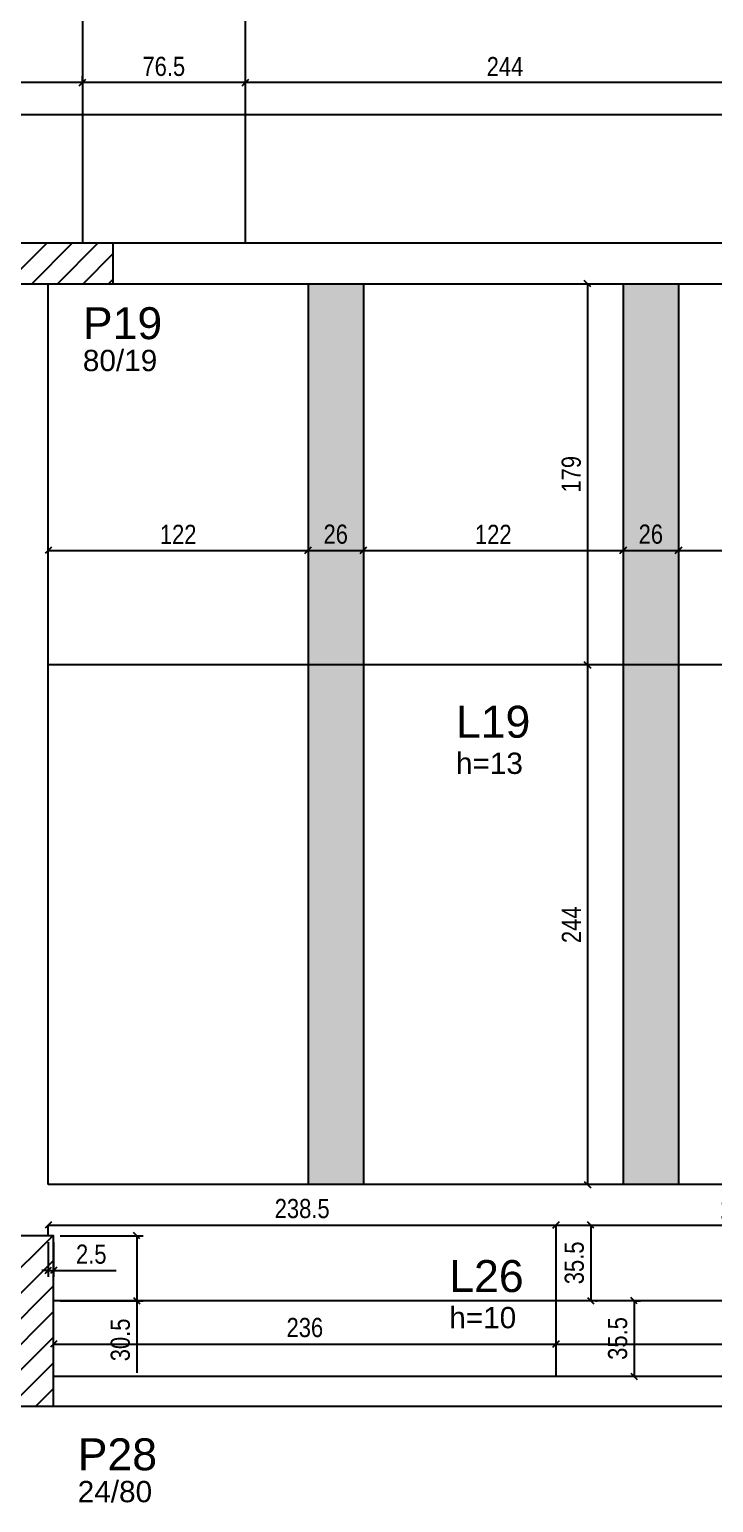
# Model space of a CAD drawing. Header units: millimetres. Extents: x 3565 to 7170, y 1537 to 2867.
# Drawn here: x 4063 to 4384, y 1537 to 2228 of the extents above; entities that cross this region are included whole.
import ezdxf

# ---------------------------------------------------------------- set-up
doc = ezdxf.new("R2010")
doc.units = ezdxf.units.MM
for name, color, linetype in [('3', 3, 'Continuous'), ('4', 4, 'Continuous'), ('7', 7, 'Continuous'), ('Painéis', 200, 'Continuous')]:
    doc.layers.add(name, color=color, linetype=linetype)
doc.layers.add('Hachura', color=251, linetype='Continuous', lineweight=9)
doc.styles.add('COTA TECNICA-50', font='techl___.ttf', dxfattribs={"height": 9})
doc.styles.get("Standard").update_dxf_attribs({"font": 'arial.ttf'})
doc.dimstyles.new('COTA PAINEL-50', dxfattribs={"dimtxt": 9, "dimasz": 3, "dimexe": 3, "dimexo": 3, "dimgap": 3, "dimtad": 1, "dimdec": 1, "dimzin": 12, "dimdsep": 46, "dimtxsty": 'COTA TECNICA-50', "dimblk1": 'OBLIQUE', "dimblk2": 'OBLIQUE', "dimsah": 1, "dimcen": 0.9, "dimclrd": 4, "dimclre": 4, "dimclrt": 240, "dimadec": 1, "dimazin": 3, "dimtfac": 1, "dimtdec": 1, "dimtmove": 0, "dimatfit": 3, "dimfxl": 1, "dimtolj": 1, "dimtzin": 12, "dimarcsym": 0})

# ---------------------------------------------------------------- blocks, each defined once
blk = doc.blocks.new('_Oblique')
at = {"color": 0, "linetype": 'ByBlock', "lineweight": -2}
blk.add_line((-0.5, -0.5), (0.5, 0.5), dxfattribs=at)
blk = doc.blocks.new('*D461')
at = {"color": 4, "lineweight": -2, "transparency": 16777216}
blk.add_line((4408.04, 2203.36), (4164.04, 2203.36), dxfattribs=at)
at = {"layer": 'Defpoints', "color": 0, "transparency": 16777216}
for p in [(4164.04, 2203.36), (4164.04, 2203.36), (4408.04, 2203.36)]:
    blk.add_point(p, dxfattribs=at)
at = {"color": 4, "lineweight": -2, "transparency": 16777216, "xscale": 3, "yscale": 3, "zscale": 3, "rotation": 180}
blk.add_blockref('_Oblique', (4164.04, 2203.36), dxfattribs=at)
at = {"color": 4, "lineweight": -2, "transparency": 16777216, "xscale": 3, "yscale": 3, "zscale": 3}
blk.add_blockref('_Oblique', (4408.04, 2203.36), dxfattribs=at)
at = {"color": 240, "transparency": 16777216, "insert": (4286.04, 2210.92), "char_height": 9, "attachment_point": 5, "style": 'COTA TECNICA-50'}
blk.add_mtext('\\A1;244', dxfattribs=at)
blk = doc.blocks.new('*D630')
at = {"color": 4, "lineweight": -2, "transparency": 16777216}
for p, q in [((4164.04, 2203.36), (4087.54, 2203.36)), ((4087.54, 2200.98), (4087.54, 2200.36))]:
    blk.add_line(p, q, dxfattribs=at)
at = {"layer": 'Defpoints', "color": 0, "transparency": 16777216}
for p in [(4087.54, 2203.98), (4087.54, 2203.36), (4164.04, 2203.36)]:
    blk.add_point(p, dxfattribs=at)
at = {"color": 4, "lineweight": -2, "transparency": 16777216, "xscale": 3, "yscale": 3, "zscale": 3, "rotation": 180}
blk.add_blockref('_Oblique', (4087.54, 2203.36), dxfattribs=at)
at = {"color": 4, "lineweight": -2, "transparency": 16777216, "xscale": 3, "yscale": 3, "zscale": 3}
blk.add_blockref('_Oblique', (4164.04, 2203.36), dxfattribs=at)
at = {"color": 240, "transparency": 16777216, "insert": (4125.79, 2210.95), "char_height": 9, "attachment_point": 5, "style": 'COTA TECNICA-50'}
blk.add_mtext('\\A1;76.5', dxfattribs=at)
blk = doc.blocks.new('*D466')
at = {"color": 4, "lineweight": -2, "transparency": 16777216}
for p, q in [((3843.54, 2203.67), (3843.54, 2206.36)), ((4087.54, 2203.67), (4087.54, 2206.36)), ((4087.54, 2203.36), (3843.54, 2203.36))]:
    blk.add_line(p, q, dxfattribs=at)
at = {"layer": 'Defpoints', "color": 0, "transparency": 16777216}
for p in [(3843.54, 2203.36), (3843.54, 2200.67), (4087.54, 2200.67)]:
    blk.add_point(p, dxfattribs=at)
at = {"color": 4, "lineweight": -2, "transparency": 16777216, "xscale": 3, "yscale": 3, "zscale": 3, "rotation": 180}
blk.add_blockref('_Oblique', (3843.54, 2203.36), dxfattribs=at)
at = {"color": 4, "lineweight": -2, "transparency": 16777216, "xscale": 3, "yscale": 3, "zscale": 3}
blk.add_blockref('_Oblique', (4087.54, 2203.36), dxfattribs=at)
at = {"color": 240, "transparency": 16777216, "insert": (3965.54, 2210.92), "char_height": 9, "attachment_point": 5, "style": 'COTA TECNICA-50'}
blk.add_mtext('\\A1;244', dxfattribs=at)
blk = doc.blocks.new('*D482')
at = {"layer": 'Defpoints', "color": 0, "transparency": 16777216}
for p in [(4071.54, 1983.73), (4193.55, 1983.73), (4193.55, 1983.73)]:
    blk.add_point(p, dxfattribs=at)
at = {"layer": 'Painéis', "color": 4, "lineweight": -2, "transparency": 16777216}
blk.add_line((4071.54, 1983.73), (4193.55, 1983.73), dxfattribs=at)
at = {"layer": 'Painéis', "color": 4, "lineweight": -2, "transparency": 16777216, "xscale": 3, "yscale": 3, "zscale": 3, "rotation": 180}
blk.add_blockref('_Oblique', (4071.54, 1983.73), dxfattribs=at)
at = {"layer": 'Painéis', "color": 4, "lineweight": -2, "transparency": 16777216, "xscale": 3, "yscale": 3, "zscale": 3}
blk.add_blockref('_Oblique', (4193.55, 1983.73), dxfattribs=at)
at = {"layer": 'Painéis', "color": 240, "transparency": 16777216, "insert": (4132.54, 1991.28), "char_height": 9, "attachment_point": 5, "style": 'COTA TECNICA-50'}
blk.add_mtext('\\A1;122', dxfattribs=at)
blk = doc.blocks.new('*D483')
at = {"layer": 'Defpoints', "color": 0, "transparency": 16777216}
for p in [(4193.55, 1983.73), (4219.55, 1983.73), (4219.55, 1983.73)]:
    blk.add_point(p, dxfattribs=at)
at = {"layer": 'Painéis', "color": 4, "lineweight": -2, "transparency": 16777216}
blk.add_line((4193.55, 1983.73), (4219.55, 1983.73), dxfattribs=at)
at = {"layer": 'Painéis', "color": 4, "lineweight": -2, "transparency": 16777216, "xscale": 3, "yscale": 3, "zscale": 3, "rotation": 180}
blk.add_blockref('_Oblique', (4193.55, 1983.73), dxfattribs=at)
at = {"layer": 'Painéis', "color": 4, "lineweight": -2, "transparency": 16777216, "xscale": 3, "yscale": 3, "zscale": 3}
blk.add_blockref('_Oblique', (4219.55, 1983.73), dxfattribs=at)
at = {"layer": 'Painéis', "color": 240, "transparency": 16777216, "insert": (4206.55, 1991.32), "char_height": 9, "attachment_point": 5, "style": 'COTA TECNICA-50'}
blk.add_mtext('\\A1;26', dxfattribs=at)
blk = doc.blocks.new('*D484')
at = {"layer": 'Defpoints', "color": 0, "transparency": 16777216}
for p in [(4219.55, 1983.73), (4341.55, 1983.73), (4341.55, 1983.73)]:
    blk.add_point(p, dxfattribs=at)
at = {"layer": 'Painéis', "color": 4, "lineweight": -2, "transparency": 16777216}
blk.add_line((4219.55, 1983.73), (4341.55, 1983.73), dxfattribs=at)
at = {"layer": 'Painéis', "color": 4, "lineweight": -2, "transparency": 16777216, "xscale": 3, "yscale": 3, "zscale": 3, "rotation": 180}
blk.add_blockref('_Oblique', (4219.55, 1983.73), dxfattribs=at)
at = {"layer": 'Painéis', "color": 4, "lineweight": -2, "transparency": 16777216, "xscale": 3, "yscale": 3, "zscale": 3}
blk.add_blockref('_Oblique', (4341.55, 1983.73), dxfattribs=at)
at = {"layer": 'Painéis', "color": 240, "transparency": 16777216, "insert": (4280.55, 1991.28), "char_height": 9, "attachment_point": 5, "style": 'COTA TECNICA-50'}
blk.add_mtext('\\A1;122', dxfattribs=at)
blk = doc.blocks.new('*D485')
at = {"layer": 'Defpoints', "color": 0, "transparency": 16777216}
for p in [(4341.55, 1983.73), (4367.55, 1983.73), (4367.55, 1983.73)]:
    blk.add_point(p, dxfattribs=at)
at = {"layer": 'Painéis', "color": 4, "lineweight": -2, "transparency": 16777216}
blk.add_line((4341.55, 1983.73), (4367.55, 1983.73), dxfattribs=at)
at = {"layer": 'Painéis', "color": 4, "lineweight": -2, "transparency": 16777216, "xscale": 3, "yscale": 3, "zscale": 3, "rotation": 180}
blk.add_blockref('_Oblique', (4341.55, 1983.73), dxfattribs=at)
at = {"layer": 'Painéis', "color": 4, "lineweight": -2, "transparency": 16777216, "xscale": 3, "yscale": 3, "zscale": 3}
blk.add_blockref('_Oblique', (4367.55, 1983.73), dxfattribs=at)
at = {"layer": 'Painéis', "color": 240, "transparency": 16777216, "insert": (4354.55, 1991.32), "char_height": 9, "attachment_point": 5, "style": 'COTA TECNICA-50'}
blk.add_mtext('\\A1;26', dxfattribs=at)
blk = doc.blocks.new('*D486')
at = {"layer": 'Defpoints', "color": 0, "transparency": 16777216}
for p in [(4367.55, 1983.73), (4489.54, 1983.73), (4489.54, 1983.73)]:
    blk.add_point(p, dxfattribs=at)
at = {"layer": 'Painéis', "color": 4, "lineweight": -2, "transparency": 16777216}
blk.add_line((4367.55, 1983.73), (4489.54, 1983.73), dxfattribs=at)
at = {"layer": 'Painéis', "color": 4, "lineweight": -2, "transparency": 16777216, "xscale": 3, "yscale": 3, "zscale": 3, "rotation": 180}
blk.add_blockref('_Oblique', (4367.55, 1983.73), dxfattribs=at)
at = {"layer": 'Painéis', "color": 4, "lineweight": -2, "transparency": 16777216, "xscale": 3, "yscale": 3, "zscale": 3}
blk.add_blockref('_Oblique', (4489.54, 1983.73), dxfattribs=at)
at = {"layer": 'Painéis', "color": 240, "transparency": 16777216, "insert": (4428.54, 1991.28), "char_height": 9, "attachment_point": 5, "style": 'COTA TECNICA-50'}
blk.add_mtext('\\A1;122', dxfattribs=at)
blk = doc.blocks.new('*D487')
at = {"layer": 'Defpoints', "color": 0, "transparency": 16777216}
for p in [(4324.8, 2108.98), (4324.8, 1929.98), (4324.8, 1929.98)]:
    blk.add_point(p, dxfattribs=at)
at = {"layer": 'Painéis', "color": 4, "lineweight": -2, "transparency": 16777216}
blk.add_line((4324.8, 2108.98), (4324.8, 1929.98), dxfattribs=at)
at = {"layer": 'Painéis', "color": 4, "lineweight": -2, "transparency": 16777216, "xscale": 3, "yscale": 3, "zscale": 3}
for p, rotation in [((4324.8, 2108.98), 90), ((4324.8, 1929.98), 270)]:
    blk.add_blockref('_Oblique', p, dxfattribs=dict(at, rotation=rotation))
at = {"layer": 'Painéis', "color": 240, "transparency": 16777216, "insert": (4317.21, 2019.48), "char_height": 9, "attachment_point": 5, "rotation": 90, "style": 'COTA TECNICA-50'}
blk.add_mtext('\\A1;179', dxfattribs=at)
blk = doc.blocks.new('*D488')
at = {"layer": 'Defpoints', "color": 0, "transparency": 16777216}
for p in [(4324.8, 1929.98), (4324.8, 1685.98), (4324.8, 1685.98)]:
    blk.add_point(p, dxfattribs=at)
at = {"layer": 'Painéis', "color": 4, "lineweight": -2, "transparency": 16777216}
blk.add_line((4324.8, 1929.98), (4324.8, 1685.98), dxfattribs=at)
at = {"layer": 'Painéis', "color": 4, "lineweight": -2, "transparency": 16777216, "xscale": 3, "yscale": 3, "zscale": 3}
for p, rotation in [((4324.8, 1929.98), 90), ((4324.8, 1685.98), 270)]:
    blk.add_blockref('_Oblique', p, dxfattribs=dict(at, rotation=rotation))
at = {"layer": 'Painéis', "color": 240, "transparency": 16777216, "insert": (4317.23, 1807.98), "char_height": 9, "attachment_point": 5, "rotation": 90, "style": 'COTA TECNICA-50'}
blk.add_mtext('\\A1;244', dxfattribs=at)
blk = doc.blocks.new('*D596')
at = {"layer": 'Defpoints', "color": 0, "transparency": 16777216}
for p in [(4074.04, 1611.13), (4310.04, 1611.13), (4310.04, 1611.13)]:
    blk.add_point(p, dxfattribs=at)
at = {"layer": 'Painéis', "color": 4, "lineweight": -2, "transparency": 16777216}
blk.add_line((4074.04, 1611.13), (4310.04, 1611.13), dxfattribs=at)
at = {"layer": 'Painéis', "color": 4, "lineweight": -2, "transparency": 16777216, "xscale": 3, "yscale": 3, "zscale": 3, "rotation": 180}
blk.add_blockref('_Oblique', (4074.04, 1611.13), dxfattribs=at)
at = {"layer": 'Painéis', "color": 4, "lineweight": -2, "transparency": 16777216, "xscale": 3, "yscale": 3, "zscale": 3}
blk.add_blockref('_Oblique', (4310.04, 1611.13), dxfattribs=at)
at = {"layer": 'Painéis', "color": 240, "transparency": 16777216, "insert": (4192.04, 1618.83), "char_height": 9, "attachment_point": 5, "style": 'COTA TECNICA-50'}
blk.add_mtext('\\A1;236', dxfattribs=at)
blk = doc.blocks.new('*D597')
at = {"layer": 'Defpoints', "color": 0, "transparency": 16777216}
for p in [(4310.04, 1611.13), (4487.04, 1611.13), (4487.04, 1611.13)]:
    blk.add_point(p, dxfattribs=at)
at = {"layer": 'Painéis', "color": 4, "lineweight": -2, "transparency": 16777216}
blk.add_line((4310.04, 1611.13), (4487.04, 1611.13), dxfattribs=at)
at = {"layer": 'Painéis', "color": 4, "lineweight": -2, "transparency": 16777216, "xscale": 3, "yscale": 3, "zscale": 3, "rotation": 180}
blk.add_blockref('_Oblique', (4310.04, 1611.13), dxfattribs=at)
at = {"layer": 'Painéis', "color": 4, "lineweight": -2, "transparency": 16777216, "xscale": 3, "yscale": 3, "zscale": 3}
blk.add_blockref('_Oblique', (4487.04, 1611.13), dxfattribs=at)
at = {"layer": 'Painéis', "color": 240, "transparency": 16777216, "insert": (4398.54, 1618.7), "char_height": 9, "attachment_point": 5, "style": 'COTA TECNICA-50'}
blk.add_mtext('\\A1;177', dxfattribs=at)
blk = doc.blocks.new('*D598')
at = {"layer": 'Defpoints', "color": 0, "transparency": 16777216}
for p in [(4325.57, 1666.98), (4325.57, 1631.48), (4326.32, 1631.48)]:
    blk.add_point(p, dxfattribs=at)
at = {"layer": 'Painéis', "color": 4, "lineweight": -2, "transparency": 16777216}
for p, q in [((4326.32, 1666.98), (4326.32, 1631.48)), ((4328.57, 1666.98), (4329.32, 1666.98)), ((4328.57, 1631.48), (4329.32, 1631.48))]:
    blk.add_line(p, q, dxfattribs=at)
at = {"layer": 'Painéis', "color": 4, "lineweight": -2, "transparency": 16777216, "xscale": 3, "yscale": 3, "zscale": 3}
for p, rotation in [((4326.32, 1666.98), 90), ((4326.32, 1631.48), 270)]:
    blk.add_blockref('_Oblique', p, dxfattribs=dict(at, rotation=rotation))
at = {"layer": 'Painéis', "color": 240, "transparency": 16777216, "insert": (4318.63, 1649.23), "char_height": 9, "attachment_point": 5, "rotation": 90, "style": 'COTA TECNICA-50'}
blk.add_mtext('\\A1;35.5', dxfattribs=at)
blk = doc.blocks.new('*D599')
at = {"layer": 'Defpoints', "color": 0, "transparency": 16777216}
for p in [(4344.81, 1631.48), (4344.81, 1595.98), (4346.7, 1595.98)]:
    blk.add_point(p, dxfattribs=at)
at = {"layer": 'Painéis', "color": 4, "lineweight": -2, "transparency": 16777216}
for p, q in [((4346.7, 1631.48), (4346.7, 1595.98)), ((4347.81, 1631.48), (4349.7, 1631.48)), ((4347.81, 1595.98), (4349.7, 1595.98))]:
    blk.add_line(p, q, dxfattribs=at)
at = {"layer": 'Painéis', "color": 4, "lineweight": -2, "transparency": 16777216, "xscale": 3, "yscale": 3, "zscale": 3}
for p, rotation in [((4346.7, 1631.48), 90), ((4346.7, 1595.98), 270)]:
    blk.add_blockref('_Oblique', p, dxfattribs=dict(at, rotation=rotation))
at = {"layer": 'Painéis', "color": 240, "transparency": 16777216, "insert": (4339, 1613.73), "char_height": 9, "attachment_point": 5, "rotation": 90, "style": 'COTA TECNICA-50'}
blk.add_mtext('\\A1;35.5', dxfattribs=at)
blk = doc.blocks.new('*D654')
at = {"layer": 'Defpoints', "color": 0, "transparency": 16777216}
for p in [(4071.54, 1666.98), (4310.04, 1666.98), (4310.04, 1666.98)]:
    blk.add_point(p, dxfattribs=at)
at = {"layer": 'Painéis', "color": 4, "lineweight": -2, "transparency": 16777216}
blk.add_line((4071.54, 1666.98), (4310.04, 1666.98), dxfattribs=at)
at = {"layer": 'Painéis', "color": 4, "lineweight": -2, "transparency": 16777216, "xscale": 3, "yscale": 3, "zscale": 3, "rotation": 180}
blk.add_blockref('_Oblique', (4071.54, 1666.98), dxfattribs=at)
at = {"layer": 'Painéis', "color": 4, "lineweight": -2, "transparency": 16777216, "xscale": 3, "yscale": 3, "zscale": 3}
blk.add_blockref('_Oblique', (4310.04, 1666.98), dxfattribs=at)
at = {"layer": 'Painéis', "color": 240, "transparency": 16777216, "insert": (4190.79, 1674.69), "char_height": 9, "attachment_point": 5, "style": 'COTA TECNICA-50'}
blk.add_mtext('\\A1;238.5', dxfattribs=at)
blk = doc.blocks.new('*D655')
at = {"layer": 'Defpoints', "color": 0, "transparency": 16777216}
for p in [(4310.04, 1666.98), (4489.54, 1666.98), (4489.54, 1666.98)]:
    blk.add_point(p, dxfattribs=at)
at = {"layer": 'Painéis', "color": 4, "lineweight": -2, "transparency": 16777216}
blk.add_line((4310.04, 1666.98), (4489.54, 1666.98), dxfattribs=at)
at = {"layer": 'Painéis', "color": 4, "lineweight": -2, "transparency": 16777216, "xscale": 3, "yscale": 3, "zscale": 3, "rotation": 180}
blk.add_blockref('_Oblique', (4310.04, 1666.98), dxfattribs=at)
at = {"layer": 'Painéis', "color": 4, "lineweight": -2, "transparency": 16777216, "xscale": 3, "yscale": 3, "zscale": 3}
blk.add_blockref('_Oblique', (4489.54, 1666.98), dxfattribs=at)
at = {"layer": 'Painéis', "color": 240, "transparency": 16777216, "insert": (4399.79, 1674.6), "char_height": 9, "attachment_point": 5, "style": 'COTA TECNICA-50'}
blk.add_mtext('\\A1;179.5', dxfattribs=at)
blk = doc.blocks.new('*D660')
at = {"layer": 'Defpoints', "color": 0, "transparency": 16777216}
for p in [(4071.54, 1661.98), (4074.04, 1661.98), (4074.04, 1645.67)]:
    blk.add_point(p, dxfattribs=at)
at = {"layer": 'Painéis', "color": 4, "lineweight": -2, "transparency": 16777216}
for p, q in [((4071.54, 1658.98), (4071.54, 1642.67)), ((4074.04, 1658.98), (4074.04, 1642.67)), ((4071.54, 1645.67), (4068.54, 1645.67)), ((4071.54, 1645.67), (4074.04, 1645.67)), ((4074.04, 1645.67), (4103.4, 1645.67))]:
    blk.add_line(p, q, dxfattribs=at)
at = {"layer": 'Painéis', "color": 4, "lineweight": -2, "transparency": 16777216, "xscale": 3, "yscale": 3, "zscale": 3}
blk.add_blockref('_Oblique', (4071.54, 1645.67), dxfattribs=at)
at = {"layer": 'Painéis', "color": 4, "lineweight": -2, "transparency": 16777216, "xscale": 3, "yscale": 3, "zscale": 3, "rotation": 180}
blk.add_blockref('_Oblique', (4074.04, 1645.67), dxfattribs=at)
at = {"layer": 'Painéis', "color": 240, "transparency": 16777216, "insert": (4091.72, 1653.27), "char_height": 9, "attachment_point": 5, "style": 'COTA TECNICA-50'}
blk.add_mtext('\\A1;2.5', dxfattribs=at)
blk = doc.blocks.new('*D661')
at = {"layer": 'Defpoints', "color": 0, "transparency": 16777216}
for p in [(4074.04, 1661.98), (4074.04, 1631.48), (4113.11, 1631.48)]:
    blk.add_point(p, dxfattribs=at)
at = {"layer": 'Painéis', "color": 4, "lineweight": -2, "transparency": 16777216}
for p, q in [((4077.04, 1661.98), (4116.11, 1661.98)), ((4113.11, 1661.98), (4113.11, 1631.48)), ((4077.04, 1631.48), (4116.11, 1631.48)), ((4113.11, 1631.48), (4113.11, 1597.65))]:
    blk.add_line(p, q, dxfattribs=at)
at = {"layer": 'Painéis', "color": 4, "lineweight": -2, "transparency": 16777216, "xscale": 3, "yscale": 3, "zscale": 3}
for p, rotation in [((4113.11, 1661.98), 90), ((4113.11, 1631.48), 270)]:
    blk.add_blockref('_Oblique', p, dxfattribs=dict(at, rotation=rotation))
at = {"layer": 'Painéis', "color": 240, "transparency": 16777216, "insert": (4105.41, 1613.06), "char_height": 9, "attachment_point": 5, "rotation": 90, "style": 'COTA TECNICA-50'}
blk.add_mtext('\\A1;30.5', dxfattribs=at)

msp = doc.modelspace()

# ---------------------------------------------------------------- hatches: boundary and pattern name
at = {"layer": 'Hachura', "linetype": 'ByBlock'}
h = msp.add_hatch(color=256, dxfattribs=at)
h.dxf.hatch_style = 1
h.paths.add_polyline_path([(4193.55, 1685.98), (4219.55, 1685.98), (4219.55, 2108.98), (4193.55, 2108.98)])
h = msp.add_hatch(color=256, dxfattribs=at)
h.dxf.hatch_style = 1
h.paths.add_polyline_path([(4341.55, 1685.98), (4367.55, 1685.98), (4367.55, 2108.98), (4341.55, 2108.98)])

# ---------------------------------------------------------------- linework, layer by layer
at = {"layer": '3', "linetype": 'Continuous'}
for p, q in [((4051.78, 2108.98), (4070.78, 2127.98)), ((4063.81, 2108.98), (4082.81, 2127.98)), ((4075.83, 2108.98), (4094.83, 2127.98)), ((4087.85, 2108.98), (4102.04, 2123.17)), ((4099.87, 2108.98), (4102.04, 2111.15)), ((4050.04, 1638.42), (4073.6, 1661.98)), ((4050.04, 1626.4), (4074.04, 1650.4)), ((4050.04, 1614.38), (4074.04, 1638.38)), ((4050.04, 1602.36), (4074.04, 1626.36)), ((4050.04, 1590.34), (4074.04, 1614.34)), ((4053.7, 1581.98), (4074.04, 1602.32)), ((4074.04, 1595.98), (4487.04, 1595.98)), ((4065.72, 1581.98), (4074.04, 1590.3)), ((4074.04, 1581.98), (4487.04, 1581.98))]:
    msp.add_line(p, q, dxfattribs=at)
for points in [[(4489.54, 2127.98), (4102.04, 2127.98)], [(4071.54, 1685.98), (4071.54, 2108.98)], [(4102.04, 2108.98), (4489.54, 2108.98)], [(4489.54, 1685.98), (4071.54, 1685.98)], [(4071.54, 1666.98), (4489.54, 1666.98)], [(4071.54, 1661.98), (4071.54, 1666.98)]]:
    msp.add_lwpolyline(points, dxfattribs=at)
at = {"layer": '7', "linetype": 'Continuous'}
for points in [[(4022.04, 2108.98), (4102.04, 2108.98), (4102.04, 2127.98), (4022.04, 2127.98), (4022.04, 2108.98)], [(4050.04, 1581.98), (4074.04, 1581.98), (4074.04, 1661.98), (4050.04, 1661.98), (4050.04, 1581.98)]]:
    msp.add_lwpolyline(points, dxfattribs=at)
at = {"layer": 'Painéis'}
for p, q in [((4087.54, 2279.98), (4087.54, 2127.98)), ((4164.04, 2279.98), (4164.04, 2127.98)), ((3843.54, 2188.48), (6982.54, 2188.48)), ((4193.55, 2108.98), (4193.55, 1685.98)), ((4219.55, 2108.98), (4219.55, 1685.98)), ((4341.55, 2108.98), (4341.55, 1685.98)), ((4367.55, 2108.98), (4367.55, 1685.98)), ((4489.45, 1929.98), (4071.45, 1929.98)), ((4310.04, 1595.98), (4310.04, 1666.98)), ((4487.04, 1631.48), (4074.04, 1631.48))]:
    msp.add_line(p, q, dxfattribs=at)

# ---------------------------------------------------------------- texts
at = {"layer": '3', "linetype": 'Continuous'}
for s, p in [('80/19', (4087.77, 2067.93)), ('h=13', (4263, 1878.8)), ('h=10', (4259.86, 1618.54)), ('24/80', (4085.35, 1536.85))]:
    msp.add_text(s, height=10, dxfattribs=at).set_placement(p)
at = {"layer": '4', "linetype": 'Continuous'}
for s, p in [('P19', (4087.77, 2082.93)), ('L19', (4263, 1895.8)), ('L26', (4259.86, 1635.54)), ('P28', (4085.35, 1551.85))]:
    msp.add_text(s, height=15, dxfattribs=at).set_placement(p)

# ---------------------------------------------------------------- dimensions: what is measured, and where the dimension line sits
for base, p1, p2, picture, middle in [((3843.54, 2203.36), (4087.54, 2200.67), (3843.54, 2200.67), '*D466', (3965.54, 2210.92)), ((4087.54, 2203.36), (4164.04, 2203.36), (4087.54, 2203.98), '*D630', (4125.79, 2210.95)), ((4164.04, 2203.36), (4408.04, 2203.36), (4164.04, 2203.36), '*D461', (4286.04, 2210.92))]:
    dim = msp.add_linear_dim(base=base, p1=p1, p2=p2, dimstyle='COTA PAINEL-50')
    dim.commit()
    dim.dimension.update_dxf_attribs({"geometry": picture, "text_midpoint": middle})
at = {"layer": 'Painéis'}
for base, p1, p2, angle, picture, middle in [((4324.8, 1929.98), (4324.8, 2108.98), (4324.8, 1929.98), 90, '*D487', (4317.21, 2019.48)), ((4324.8, 1685.98), (4324.8, 1929.98), (4324.8, 1685.98), 90, '*D488', (4317.23, 1807.98)), ((4326.32, 1631.48), (4325.57, 1666.98), (4325.57, 1631.48), 270, '*D598', (4318.63, 1649.23)), ((4113.11, 1631.48), (4074.04, 1661.98), (4074.04, 1631.48), 90, '*D661', (4105.41, 1613.06)), ((4346.7, 1595.98), (4344.81, 1631.48), (4344.81, 1595.98), 270, '*D599', (4339, 1613.73)), ((4310.04, 1611.13), (4074.04, 1611.13), (4310.04, 1611.13), 180, '*D596', (4192.04, 1618.83)), ((4487.04, 1611.13), (4310.04, 1611.13), (4487.04, 1611.13), 180, '*D597', (4398.54, 1618.7))]:
    dim = msp.add_linear_dim(base=base, p1=p1, p2=p2, angle=angle, dimstyle='COTA PAINEL-50', dxfattribs=at)
    dim.commit()
    dim.dimension.update_dxf_attribs({"geometry": picture, "text_midpoint": middle})
for base, p1, p2, picture, middle in [((4193.55, 1983.73), (4071.54, 1983.73), (4193.55, 1983.73), '*D482', (4132.54, 1991.28)), ((4219.55, 1983.73), (4193.55, 1983.73), (4219.55, 1983.73), '*D483', (4206.55, 1991.32)), ((4341.55, 1983.73), (4219.55, 1983.73), (4341.55, 1983.73), '*D484', (4280.55, 1991.28)), ((4367.55, 1983.73), (4341.55, 1983.73), (4367.55, 1983.73), '*D485', (4354.55, 1991.32)), ((4489.54, 1983.73), (4367.55, 1983.73), (4489.54, 1983.73), '*D486', (4428.54, 1991.28))]:
    dim = msp.add_linear_dim(base=base, p1=p1, p2=p2, dimstyle='COTA PAINEL-50', override={"dimtmove": 1}, dxfattribs=at)
    dim.commit()
    dim.dimension.update_dxf_attribs({"geometry": picture, "text_midpoint": middle})
for base, p1, p2, picture, middle in [((4310.04, 1666.98), (4071.54, 1666.98), (4310.04, 1666.98), '*D654', (4190.79, 1674.69)), ((4489.54, 1666.98), (4310.04, 1666.98), (4489.54, 1666.98), '*D655', (4399.79, 1674.6)), ((4074.04, 1645.67), (4071.54, 1661.98), (4074.04, 1661.98), '*D660', (4091.72, 1653.27))]:
    dim = msp.add_linear_dim(base=base, p1=p1, p2=p2, dimstyle='COTA PAINEL-50', dxfattribs=at)
    dim.commit()
    dim.dimension.update_dxf_attribs({"geometry": picture, "text_midpoint": middle})

doc.saveas('drawing.dxf')
